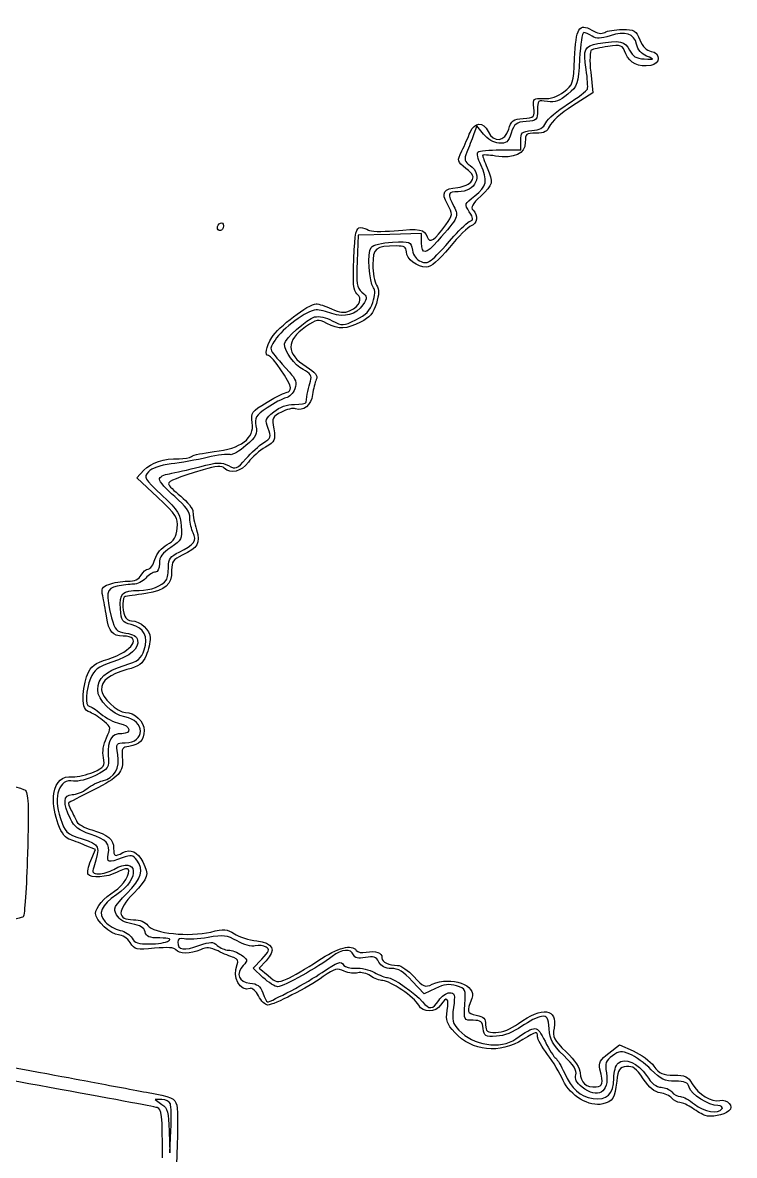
# Model space of a CAD drawing. Extents: x 10 to 184, y 190 to 292.
# Drawn here: x 170.92 to 183.66, y 202.69 to 222.97 of the extents above; entities that cross this region are included whole.
import ezdxf

# ---------------------------------------------------------------- set-up
doc = ezdxf.new("R2010")
doc.units = 0
doc.layers.add('Layer_1', color=7, linetype='CONTINUOUS')

msp = doc.modelspace()

# ---------------------------------------------------------------- linework, layer by layer
at = {"layer": 'Layer_1', "color": 7}
for points in [[(181.08678, 222.081941), (181.12318, 221.712251), (180.75992, 221.477331)], [(179.16918, 220.974071), (179.04918, 221.123491), (178.99028, 220.962361)], [(179.47119, 220.691951), (179.83507, 220.691951), (179.83507, 220.855731)], [(178.06076, 219.028151), (178.06076, 219.193111), (177.49125, 219.178311), (176.92173, 219.163511), (176.90383, 218.699471)], [(173.33161, 214.472821), (172.96252, 214.820751), (173.08916, 214.955561)], [(172.1382, 207.964981), (172.2201, 208.160971), (172.03755, 208.237271)], [(173.52956, 206.525281), (173.52967, 206.525101)], [(175.21975, 205.872201), (175.04208, 206.038171), (175.19937, 206.202351)], [(175.27438, 206.168151), (175.15363, 206.039621), (175.31019, 205.904941)], [(178.30748, 205.675681), (178.10328, 205.578781), (177.89321, 205.806281)], [(181.41075, 204.517381), (181.60015, 204.666371), (181.85054, 204.555611)], [(173.41014, 203.685081), (173.28709, 203.685081), (173.40842, 203.600081)], [(173.5615, 203.611711), (173.56133, 203.611681)], [(183.43838, 203.522901), (183.43828, 203.522491)], [(183.13745, 203.399191), (183.13802, 203.399461)], [(173.5406, 203.122391), (173.5515, 202.729691), (173.5705, 203.134031)]]:
    msp.add_lwpolyline(points, dxfattribs=at)
msp.add_lwpolyline([(174.40316, 219.296611)], close=True, dxfattribs=at)
for points in [[(180.79845, 222.325131), (180.82125, 222.872001), (180.88045, 222.969761), (181.10738, 222.835691)], [(180.9619, 222.793871), (180.9352, 222.793871), (180.9022, 222.580721), (180.8885, 222.320201)], [(181.11422, 222.729071), (181.05712, 222.764771), (180.98856, 222.793871), (180.9619, 222.793871)], [(181.10738, 222.835691), (181.20859, 222.775891), (181.28601, 222.762691), (181.33887, 222.796091)], [(181.43322, 222.735071), (181.26574, 222.679771), (181.19506, 222.678471), (181.11422, 222.729071)], [(181.33887, 222.796091), (181.38257, 222.823691), (181.52395, 222.846691), (181.65309, 222.847191)], [(181.90808, 222.582691), (181.86568, 222.775531), (181.7086, 222.825961), (181.43322, 222.735071)], [(181.65309, 222.847191), (181.86921, 222.847961), (181.89412, 222.833091), (181.9661, 222.660861)], [(181.00541, 222.129691), (180.94701, 222.499201), (180.97231, 222.555071), (181.21688, 222.595491)], [(181.39675, 222.543021), (181.25827, 222.522921), (181.12369, 222.494221), (181.09768, 222.479121)], [(181.21688, 222.595491), (181.60817, 222.660191), (181.7079, 222.639891), (181.7842, 222.479871)], [(181.71757, 222.412801), (181.65097, 222.573541), (181.63957, 222.578191), (181.39675, 222.543021)], [(182.0893, 222.370251), (181.996, 222.408651), (181.92907, 222.487111), (181.90808, 222.582691)], [(181.9661, 222.660861), (182.0172, 222.538471), (182.08712, 222.467621), (182.16804, 222.456141)], [(180.60737, 221.731361), (180.77265, 221.857311), (180.77987, 221.879731), (180.79845, 222.325131)], [(180.8885, 222.320201), (180.8644, 221.860631), (180.8581, 221.841841), (180.67694, 221.688671)], [(181.09768, 222.479121), (181.07168, 222.464021), (181.06678, 222.285271), (181.08678, 222.081941)], [(182.16304, 222.202031), (181.93742, 222.170131), (181.78902, 222.240331), (181.71757, 222.412801)], [(181.7842, 222.479871), (181.8402, 222.362461), (181.89737, 222.327521), (182.0465, 222.319551)], [(182.0465, 222.319551), (182.23656, 222.309351), (182.2367, 222.309551), (182.0893, 222.370251)], [(182.16804, 222.456141), (182.34102, 222.431541), (182.33727, 222.226641), (182.16304, 222.202031)], [(181.02771, 221.781601), (181.04041, 221.814801), (181.03071, 221.971421), (181.00541, 222.129691)], [(180.24454, 221.610071), (180.37303, 221.604071), (180.49188, 221.643371), (180.60737, 221.731361)], [(180.67327, 221.510221), (180.85549, 221.626311), (181.01498, 221.748431), (181.02771, 221.781601)], [(180.07014, 221.445721), (180.05414, 221.612821), (180.06114, 221.619291), (180.24454, 221.610071)], [(180.3128, 221.558381), (180.14221, 221.584881), (180.13537, 221.578881), (180.13537, 221.401621)], [(180.28578, 221.175831), (180.31668, 221.243631), (180.49106, 221.394141), (180.67327, 221.510221)], [(180.67694, 221.688671), (180.52931, 221.563841), (180.45309, 221.536571), (180.3128, 221.558381)], [(179.87906, 221.254651), (180.07674, 221.270951), (180.08601, 221.280251), (180.07014, 221.445721)], [(180.13537, 221.401621), (180.13537, 221.228001), (180.12347, 221.216281), (179.93065, 221.200331)], [(180.75992, 221.477331), (180.56013, 221.348121), (180.37524, 221.186041), (180.34904, 221.117161)], [(178.92785, 221.005491), (179.00185, 221.194711), (179.16874, 221.201741), (179.25193, 221.019091)], [(179.61908, 221.060091), (179.66468, 221.215051), (179.69758, 221.239691), (179.87906, 221.254651)], [(179.93065, 221.200331), (179.75087, 221.185431), (179.71823, 221.160131), (179.66282, 220.992311)], [(180.03233, 221.036011), (180.17468, 221.047911), (180.24523, 221.086811), (180.28578, 221.175831)], [(180.34904, 221.117161), (180.31184, 221.019261), (180.25944, 220.991921), (180.10899, 220.991921)], [(178.78047, 220.671501), (178.82927, 220.772621), (178.89556, 220.922921), (178.92785, 221.005491)], [(178.99028, 220.962361), (178.95788, 220.873761), (178.90398, 220.732321), (178.8704, 220.648101)], [(179.44445, 220.812951), (179.35055, 220.819951), (179.24172, 220.883751), (179.16918, 220.974071)], [(179.25193, 221.019091), (179.34653, 220.811581), (179.55271, 220.834581), (179.61908, 221.060091)], [(179.66282, 220.992311), (179.60872, 220.828511), (179.57752, 220.802911), (179.44445, 220.812951)], [(179.83507, 220.855731), (179.83507, 221.004441), (179.85317, 221.021031), (180.03233, 221.036011)], [(180.10899, 220.991921), (179.93123, 220.991921), (179.91656, 220.979321), (179.91656, 220.826791)], [(179.06824, 220.652951), (179.08974, 220.674351), (179.27105, 220.691951), (179.47119, 220.691951)], [(179.91656, 220.826791), (179.91656, 220.620301), (179.72303, 220.531231), (179.38428, 220.581811)], [(178.85397, 220.358221), (178.69301, 220.486651), (178.69245, 220.489031), (178.78047, 220.671501)], [(178.8704, 220.648101), (178.8173, 220.514721), (178.8245, 220.484401), (178.9264, 220.412991)], [(179.11824, 220.426331), (179.06924, 220.529531), (179.04674, 220.631511), (179.06824, 220.652951)], [(179.38428, 220.581811), (179.25667, 220.600811), (179.15226, 220.605711), (179.15226, 220.592511)], [(179.15226, 220.592511), (179.15226, 220.579311), (179.18916, 220.480341), (179.23416, 220.372551)], [(178.9264, 220.412991), (179.16662, 220.244731), (179.0263, 219.934261), (178.71401, 219.943141)], [(178.95607, 220.132641), (179.00557, 220.211841), (178.98747, 220.251691), (178.85397, 220.358221)], [(179.01485, 219.868321), (179.22954, 220.032071), (179.25082, 220.146931), (179.11824, 220.426331)], [(179.23416, 220.372551), (179.34788, 220.100381), (179.34179, 220.073741), (179.11747, 219.862181)], [(178.71041, 220.018931), (178.81328, 220.028931), (178.92276, 220.079331), (178.95607, 220.132641)], [(178.52329, 219.718861), (178.40798, 219.932991), (178.44599, 219.993941), (178.71041, 220.018931)], [(178.71401, 219.943141), (178.52978, 219.948141), (178.51769, 219.907041), (178.63641, 219.677401)], [(178.91403, 219.581721), (178.82393, 219.719291), (178.82553, 219.723901), (179.01485, 219.868321)], [(178.63641, 219.677401), (178.72961, 219.497141), (178.72931, 219.496441), (178.34235, 219.055751)], [(178.49179, 219.349471), (178.62113, 219.532771), (178.62145, 219.536641), (178.52329, 219.718861)], [(179.11747, 219.862181), (178.96908, 219.722231), (178.93458, 219.659201), (178.98099, 219.612791)], [(178.93213, 219.417391), (178.99113, 219.437091), (178.98753, 219.469391), (178.91403, 219.581721)], [(178.98099, 219.612791), (179.07409, 219.519691), (179.05579, 219.365671), (178.94759, 219.330301)], [(174.40316, 219.296611), (174.40316, 219.324811), (174.42776, 219.363111), (174.45776, 219.381711)], [(174.45776, 219.245211), (174.42776, 219.245211), (174.40316, 219.268311), (174.40316, 219.296611)], [(174.45776, 219.381711), (174.48776, 219.400311), (174.51236, 219.376711), (174.51236, 219.330311)], [(174.51236, 219.330311), (174.51236, 219.283511), (174.48776, 219.245211), (174.45776, 219.245211)], [(176.84685, 218.740161), (176.86875, 219.218161), (176.88585, 219.299741), (176.9644, 219.299741)], [(176.9644, 219.299741), (177.0149, 219.299741), (177.07965, 219.279241), (177.10818, 219.254141)], [(177.56949, 219.244141), (178.0322, 219.284741), (178.10943, 219.270141), (178.16093, 219.132321)], [(178.16093, 219.132321), (178.20543, 219.013081), (178.29666, 219.072921), (178.49179, 219.349471)], [(178.94759, 219.330301), (178.89509, 219.313101), (178.71985, 219.139511), (178.55828, 218.944471)], [(178.63715, 219.144081), (178.75897, 219.280931), (178.89171, 219.403921), (178.93213, 219.417391)], [(177.10818, 219.254141), (177.13668, 219.229041), (177.34429, 219.224641), (177.56949, 219.244141)], [(178.05024, 218.692421), (178.18602, 218.642321), (178.2001, 218.653121), (178.63715, 219.144081)], [(178.34235, 219.055751), (178.13524, 218.819851), (178.06076, 218.812561), (178.06076, 219.028151)], [(177.19913, 218.223701), (177.11823, 218.325351), (177.08537, 218.852681), (177.15433, 218.942461)], [(177.15433, 218.942461), (177.19173, 218.991161), (177.33823, 219.027261), (177.54052, 219.037561)], [(177.61006, 218.971261), (177.23664, 218.969261), (177.18697, 218.930461), (177.18697, 218.637341)], [(177.54052, 219.037561), (177.86165, 219.053961), (177.86687, 219.051861), (177.89538, 218.896531)], [(177.78749, 218.865921), (177.78749, 218.949321), (177.74959, 218.971851), (177.61006, 218.971261)], [(178.14733, 218.589861), (177.98287, 218.589861), (177.78749, 218.739741), (177.78749, 218.865921)], [(177.89538, 218.896531), (177.91358, 218.797631), (177.97128, 218.721581), (178.05024, 218.692421)], [(178.55828, 218.944471), (178.36357, 218.709441), (178.22499, 218.589861), (178.14733, 218.589861)], [(176.90195, 218.114971), (176.83695, 218.167771), (176.82625, 218.289801), (176.84685, 218.740161)], [(176.90383, 218.699471), (176.88823, 218.293931), (176.89883, 218.224121), (176.99213, 218.145701)], [(177.18697, 218.637341), (177.18697, 218.490311), (177.21607, 218.323391), (177.25167, 218.266421)], [(177.25167, 218.266421), (177.30167, 218.186321), (177.30117, 218.112151), (177.24967, 217.939591)], [(176.77798, 217.815841), (176.95234, 217.895241), (177.00774, 218.028961), (176.90195, 218.114971)], [(176.99213, 218.145701), (177.09315, 218.060301), (177.0938, 218.049101), (177.00563, 217.914551)], [(177.18693, 217.961091), (177.22903, 218.088701), (177.23333, 218.180751), (177.19913, 218.223701)], [(175.37707, 217.333231), (175.48901, 217.517301), (176.04029, 217.934941), (176.17132, 217.934941)], [(176.17132, 217.934941), (176.21762, 217.934941), (176.34172, 217.893841), (176.44704, 217.843641)], [(176.44704, 217.843641), (176.60195, 217.769741), (176.66515, 217.764441), (176.77798, 217.815841)], [(177.00563, 217.914551), (176.8907, 217.739151), (176.67883, 217.681331), (176.45183, 217.763411)], [(176.88396, 217.648921), (177.06576, 217.737221), (177.13742, 217.811091), (177.18693, 217.961091)], [(177.24967, 217.939591), (177.19737, 217.765061), (177.13609, 217.692531), (176.96878, 217.607181)], [(176.16942, 217.826011), (176.01684, 217.826011), (175.5599, 217.489821), (175.43636, 217.286661)], [(175.60412, 217.216371), (175.60412, 217.304371), (176.00723, 217.664621), (176.14463, 217.699421)], [(176.36059, 217.583881), (176.2015, 217.666181), (176.18567, 217.663581), (175.98284, 217.523081)], [(176.14463, 217.699421), (176.22433, 217.719621), (176.34819, 217.693421), (176.46077, 217.632921)], [(176.45183, 217.763411), (176.35663, 217.797811), (176.22957, 217.826011), (176.16942, 217.826011)], [(176.46077, 217.632921), (176.642, 217.535321), (176.65079, 217.535621), (176.88396, 217.648921)], [(175.98284, 217.523081), (175.6283, 217.277381), (175.63234, 217.038981), (175.99494, 216.810081)], [(176.96878, 217.607181), (176.71079, 217.475561), (176.57975, 217.470541), (176.36059, 217.583881)], [(175.32067, 217.006861), (175.24547, 217.006861), (175.27197, 217.160431), (175.37707, 217.333231)], [(175.43636, 217.286661), (175.32167, 217.098081), (175.29702, 217.153261), (175.69357, 216.710871)], [(175.93789, 216.758061), (175.78589, 216.836661), (175.60412, 217.086261), (175.60412, 217.216371)], [(175.71333, 216.432041), (175.71333, 216.526341), (175.38508, 217.006861), (175.32067, 217.006861)], [(175.69357, 216.710871), (175.81099, 216.579881), (175.82792, 216.525901), (175.78757, 216.411141)], [(176.06898, 216.552411), (176.09878, 216.647911), (176.07298, 216.688101), (175.93789, 216.758061)], [(175.99494, 216.810081), (176.15964, 216.706111), (176.2036, 216.649451), (176.17337, 216.580101)], [(175.65333, 216.351741), (175.68633, 216.351741), (175.71333, 216.387841), (175.71333, 216.432041)], [(175.99078, 216.174401), (176.00378, 216.291051), (176.03588, 216.446571), (176.06898, 216.552411)], [(176.17337, 216.580101), (176.15127, 216.529501), (176.12197, 216.407631), (176.10817, 216.309301)], [(175.63057, 216.250411), (175.57127, 216.239011), (175.419, 216.158211), (175.29215, 216.070981)], [(175.29632, 216.174311), (175.45966, 216.271911), (175.62032, 216.351741), (175.65333, 216.351741)], [(175.78757, 216.411141), (175.76047, 216.334141), (175.68987, 216.261831), (175.63057, 216.250411)], [(176.10817, 216.309301), (176.08177, 216.121161), (175.9403, 216.003161), (175.80394, 216.055491)], [(175.02744, 215.804731), (175.00054, 215.988981), (175.01154, 216.004191), (175.29632, 216.174311)], [(175.29215, 216.070981), (175.08619, 215.929271), (175.06502, 215.894751), (175.09431, 215.748321)], [(175.41301, 216.001771), (175.52022, 216.087571), (175.6475, 216.133021), (175.78151, 216.133201)], [(175.80394, 216.055491), (175.75944, 216.072591), (175.64522, 216.046491), (175.55012, 215.997091)], [(175.78151, 216.133201), (175.89411, 216.133361), (175.98828, 216.151901), (175.99078, 216.174401)], [(175.31177, 215.704321), (175.25397, 215.857951), (175.26167, 215.880591), (175.41301, 216.001771)], [(175.55012, 215.997091), (175.38845, 215.913491), (175.37957, 215.893791), (175.41336, 215.693781)], [(174.34617, 215.287771), (174.8261, 215.342271), (175.06819, 215.525991), (175.02744, 215.804731)], [(175.09431, 215.748321), (175.12251, 215.607111), (175.09731, 215.558361), (174.91522, 215.397061)], [(175.22987, 215.447191), (175.36243, 215.530591), (175.36916, 215.551691), (175.31177, 215.704321)], [(175.41336, 215.693781), (175.44726, 215.493071), (175.43816, 215.473161), (175.26491, 215.370971)], [(174.9144, 215.159041), (175.0085, 215.267561), (175.15043, 215.397231), (175.22987, 215.447191)], [(173.71912, 215.161571), (173.80832, 215.159571), (173.90658, 215.177571), (173.9375, 215.202471)], [(173.9375, 215.202471), (173.9684, 215.227371), (174.15231, 215.265671), (174.34617, 215.287771)], [(174.63038, 215.235051), (174.59028, 215.248951), (174.406, 215.226051), (174.22093, 215.183151)], [(174.91522, 215.397061), (174.79869, 215.294051), (174.67051, 215.221151), (174.63038, 215.235051)], [(175.26491, 215.370971), (175.1634, 215.311071), (175.02545, 215.187831), (174.95837, 215.097111)], [(173.08916, 214.955561), (173.22133, 215.096251), (173.44356, 215.168921), (173.71912, 215.161571)], [(173.57366, 215.067971), (173.37451, 215.043571), (173.22907, 214.992571), (173.16877, 214.925981)], [(173.54319, 214.893511), (173.64079, 214.908711), (173.8865, 214.964611), (174.08926, 215.017821)], [(174.22093, 215.183151), (174.03587, 215.140651), (173.74459, 215.088851), (173.57366, 215.067971)], [(174.08926, 215.017821), (174.41078, 215.102121), (174.47614, 215.104721), (174.60063, 215.038121)], [(174.52748, 214.993221), (174.48248, 215.038221), (174.38281, 215.029621), (174.14806, 214.960321)], [(174.95837, 215.097111), (174.83236, 214.926661), (174.64034, 214.880361), (174.52748, 214.993221)], [(174.60063, 215.038121), (174.73617, 214.965621), (174.75198, 214.971721), (174.9144, 215.159041)], [(173.16877, 214.925981), (173.07837, 214.826081), (173.08767, 214.809721), (173.40768, 214.508781)], [(173.36576, 214.793011), (173.36576, 214.833211), (173.44536, 214.878311), (173.54319, 214.893511)], [(174.14806, 214.960321), (173.68345, 214.823171), (173.52945, 214.760791), (173.52945, 214.709721)], [(173.6387, 214.485081), (173.48859, 214.614351), (173.36576, 214.752931), (173.36576, 214.793011)], [(173.52945, 214.709721), (173.52945, 214.684721), (173.62775, 214.585361), (173.74783, 214.488841)], [(173.68343, 213.918451), (173.69953, 214.110871), (173.67543, 214.148491), (173.33161, 214.472821)], [(173.40768, 214.508781), (173.70661, 214.227641), (173.74247, 214.170611), (173.75798, 213.951731)], [(173.91167, 214.096311), (173.91164, 214.213021), (173.84587, 214.306621), (173.6387, 214.485081)], [(173.74783, 214.488841), (173.86908, 214.391441), (173.9662, 214.265601), (173.9662, 214.205991)], [(173.9662, 214.205991), (173.9662, 214.146991), (173.9944, 214.004431), (174.0289, 213.889301)], [(173.97007, 213.833501), (173.93797, 213.893501), (173.91167, 214.011761), (173.91167, 214.096311)], [(173.50236, 213.622751), (173.63265, 213.693751), (173.66967, 213.754231), (173.68343, 213.918451)], [(173.75798, 213.951731), (173.77418, 213.722621), (173.76298, 213.699801), (173.57054, 213.574081)], [(173.7181, 213.488201), (173.97992, 213.612441), (174.04249, 213.698181), (173.97007, 213.833501)], [(174.0289, 213.889301), (174.1025, 213.643561), (174.0614, 213.570341), (173.7726, 213.433311)], [(173.28634, 213.359371), (173.31774, 213.464141), (173.4038, 213.569021), (173.50236, 213.622751)], [(173.57054, 213.574081), (173.41365, 213.471541), (173.36581, 213.404151), (173.36581, 213.285651)], [(173.5287, 213.223851), (173.52941, 213.369231), (173.5613, 213.413811), (173.7181, 213.488201)], [(173.7726, 213.433311), (173.6144, 213.358211), (173.58404, 213.315151), (173.58404, 213.165751)], [(173.03832, 213.076101), (173.07042, 213.136101), (173.12762, 213.185281), (173.16543, 213.185281)], [(173.16543, 213.185281), (173.20323, 213.185281), (173.25763, 213.263581), (173.28634, 213.359371)], [(173.36581, 213.285651), (173.36581, 213.192551), (173.33661, 213.131011), (173.29241, 213.131011)], [(173.4877, 212.988921), (173.5098, 213.021921), (173.5282, 213.127671), (173.5287, 213.223851)], [(172.79428, 212.966911), (172.92401, 212.966911), (172.99748, 212.999811), (173.03832, 213.076101)], [(173.12017, 213.021831), (173.06587, 212.961731), (172.96682, 212.912641), (172.90016, 212.912641)], [(173.00079, 212.802481), (173.21307, 212.803331), (173.41555, 212.880881), (173.4877, 212.988921)], [(173.58404, 213.165751), (173.58404, 212.895961), (173.48614, 212.807861), (173.12, 212.748011)], [(173.29241, 213.131011), (173.25201, 213.131011), (173.17451, 213.081911), (173.12017, 213.021831)], [(172.35082, 212.706591), (172.32152, 212.833051), (172.33852, 212.864171), (172.46247, 212.911311)], [(172.60836, 212.878541), (172.41468, 212.839841), (172.39813, 212.744091), (172.51036, 212.312141)], [(172.46247, 212.911311), (172.54287, 212.941911), (172.6922, 212.966911), (172.79428, 212.966911)], [(172.90016, 212.912641), (172.83346, 212.912641), (172.70219, 212.897341), (172.60836, 212.878541)], [(172.6661, 212.473531), (172.6462, 212.748711), (172.6996, 212.801271), (173.00079, 212.802481)], [(172.41892, 212.339081), (172.40042, 212.459181), (172.36982, 212.624561), (172.35082, 212.706591)], [(172.7515, 212.694111), (172.7023, 212.693731), (172.6972, 212.464461), (172.7435, 212.343411)], [(173.12, 212.748011), (172.93984, 212.718611), (172.77402, 212.694311), (172.7515, 212.694111)], [(172.85946, 212.191091), (172.699, 212.232391), (172.68176, 212.257591), (172.6661, 212.473531)], [(172.71418, 211.984231), (172.52413, 211.984231), (172.46201, 212.058831), (172.41892, 212.339081)], [(172.51036, 212.312141), (172.56826, 212.089241), (172.59186, 212.063941), (172.76466, 212.039181)], [(172.7435, 212.343411), (172.7617, 212.295911), (172.8177, 212.257011), (172.86783, 212.257011)], [(173.0924, 211.737711), (173.1724, 211.980001), (173.0954, 212.130431), (172.85946, 212.191091)], [(172.86783, 212.257011), (173.02431, 212.257011), (173.2017, 212.094891), (173.2017, 211.951901)], [(172.44604, 211.573971), (172.89264, 211.716851), (173.06739, 211.984231), (172.71418, 211.984231)], [(172.76466, 212.039181), (172.89221, 212.020881), (172.96141, 211.978981), (172.97417, 211.912281)], [(172.97417, 211.912281), (173.00307, 211.761441), (172.85143, 211.630891), (172.51433, 211.516311)], [(173.2017, 211.951901), (173.2017, 211.877601), (173.1678, 211.735571), (173.1263, 211.636351)], [(172.07754, 211.297401), (172.14084, 211.448791), (172.2047, 211.496751), (172.44604, 211.573971)], [(172.7334, 211.457201), (172.99079, 211.538301), (173.03904, 211.576031), (173.0924, 211.737711)], [(173.1263, 211.636351), (173.0641, 211.487401), (173.00458, 211.443431), (172.7851, 211.384141)], [(172.51433, 211.516311), (172.26233, 211.430611), (172.19678, 211.381121), (172.13281, 211.228031)], [(172.2602, 211.027321), (172.2602, 211.229531), (172.39254, 211.349751), (172.7334, 211.457201)], [(172.7851, 211.384141), (172.46497, 211.297641), (172.32819, 211.190161), (172.32819, 211.025061)], [(172.00104, 210.892771), (172.00104, 211.014581), (172.03544, 211.196671), (172.07754, 211.297401)], [(172.13281, 211.228031), (172.04551, 211.019091), (172.02992, 210.728951), (172.10601, 210.728951)], [(172.74575, 210.539841), (172.51247, 210.583641), (172.2602, 210.836881), (172.2602, 211.027321)], [(172.32819, 211.025061), (172.32819, 210.887231), (172.61135, 210.619221), (172.75697, 210.619221)], [(172.12388, 210.619951), (172.02508, 210.661251), (172.00104, 210.714751), (172.00104, 210.892771)], [(172.10601, 210.728951), (172.13371, 210.728951), (172.22955, 210.667451), (172.31895, 210.592191)], [(172.37572, 210.457421), (172.30472, 210.518521), (172.19144, 210.591711), (172.12388, 210.619951)], [(172.31895, 210.592191), (172.40835, 210.516991), (172.55762, 210.440201), (172.65069, 210.421581)], [(172.75175, 210.073671), (173.11871, 210.073671), (173.1138, 210.470841), (172.74575, 210.539841)], [(172.75697, 210.619221), (172.92551, 210.619221), (173.09249, 210.457981), (173.09249, 210.295251)], [(172.41682, 210.161081), (172.50192, 210.340381), (172.50062, 210.349751), (172.37572, 210.457421)], [(172.65069, 210.421581), (172.84965, 210.381781), (172.88054, 210.237611), (172.69009, 210.237611)], [(172.36222, 209.809641), (172.34152, 209.913031), (172.36219, 210.045961), (172.41682, 210.161081)], [(172.69009, 210.237611), (172.50466, 210.237611), (172.43213, 210.120701), (172.44971, 209.850111)], [(173.09249, 210.295251), (173.09249, 210.118771), (173.01439, 210.037241), (172.81953, 210.010281)], [(167.6329, 210.108671), (169.41945, 209.657651), (170.91542, 209.262521), (170.95728, 209.230601)], [(172.62089, 209.865941), (172.58859, 210.067811), (172.59229, 210.073671), (172.75175, 210.073671)], [(172.81953, 210.010281), (172.70191, 209.993981), (172.68545, 209.967381), (172.70045, 209.817401)], [(172.70045, 209.817401), (172.72705, 209.551501), (172.64535, 209.458251), (172.18197, 209.225391)], [(172.18459, 209.551111), (172.37799, 209.635711), (172.39272, 209.657131), (172.36222, 209.809641)], [(172.44971, 209.850111), (172.46461, 209.620361), (172.45871, 209.611121), (172.21936, 209.490291)], [(172.3479, 209.394111), (172.56287, 209.448111), (172.66068, 209.617121), (172.62089, 209.865941)], [(171.81716, 209.467311), (171.90326, 209.462311), (172.0686, 209.500411), (172.18459, 209.551111)], [(171.82833, 209.390181), (171.56746, 209.433081), (171.46015, 209.126571), (171.59339, 208.719211)], [(171.47722, 209.164461), (171.52062, 209.395951), (171.61303, 209.478261), (171.81716, 209.467311)], [(172.21936, 209.490291), (172.07556, 209.417691), (171.91343, 209.376191), (171.82833, 209.390181)], [(172.0663, 209.251391), (172.1403, 209.309591), (172.267, 209.373811), (172.3479, 209.394111)], [(170.95728, 209.230601), (171.01968, 209.183001), (171.02798, 208.977471), (171.00318, 208.087951)], [(171.74129, 208.349631), (171.59111, 208.397331), (171.42782, 208.901151), (171.47722, 209.164461)], [(171.77167, 208.712951), (171.63352, 208.990961), (171.64459, 209.145591), (171.80267, 209.145591)], [(172.18197, 209.225391), (171.94712, 209.107371), (171.74712, 209.006601), (171.73753, 209.001441)], [(171.80267, 209.145591), (171.87367, 209.145591), (171.99232, 209.193191), (172.0663, 209.251391)], [(171.73753, 209.001441), (171.72753, 208.996441), (171.75023, 208.934441), (171.78693, 208.863911)], [(171.59339, 208.719211), (171.67449, 208.471271), (171.69604, 208.450971), (171.98127, 208.354021)], [(172.12653, 208.438961), (171.92389, 208.506261), (171.84356, 208.568301), (171.77167, 208.712951)], [(171.78693, 208.863911), (171.82373, 208.793411), (171.86963, 208.701271), (171.8889, 208.659121)], [(171.8889, 208.659121), (171.9082, 208.616921), (172.02799, 208.551771), (172.15511, 208.514241)], [(172.15511, 208.514241), (172.4498, 208.427241), (172.54653, 208.345401), (172.54653, 208.183151)], [(172.03755, 208.237271), (171.93716, 208.279271), (171.80383, 208.329771), (171.74129, 208.349631)], [(171.98127, 208.354021), (172.30443, 208.244171), (172.3107, 208.229061), (172.19081, 207.849171)], [(172.4505, 208.077501), (172.487, 208.268581), (172.4224, 208.340671), (172.12653, 208.438961)], [(172.54653, 208.183151), (172.54653, 208.038011), (172.56433, 208.029811), (172.70995, 208.107751)], [(172.70995, 208.107751), (172.84885, 208.182051), (172.97199, 208.124351), (173.06718, 207.940261)], [(171.00318, 208.087951), (170.98658, 207.491421), (170.95238, 206.983141), (170.92708, 206.958441)], [(172.0865, 207.720191), (172.0699, 207.746991), (172.0935, 207.857181), (172.1382, 207.964981)], [(172.69829, 208.011901), (172.44273, 207.919501), (172.42138, 207.925101), (172.4505, 208.077501)], [(172.54689, 207.808171), (172.98125, 208.056481), (173.03018, 207.645041), (172.60069, 207.355701)], [(172.96148, 207.974201), (172.89298, 208.067901), (172.86428, 208.072001), (172.69829, 208.011901)], [(172.78479, 207.377811), (173.04906, 207.645861), (173.09303, 207.794291), (172.96148, 207.974201)], [(173.06718, 207.940261), (173.1856, 207.711281), (173.17043, 207.660541), (172.89885, 207.377111)], [(172.60933, 207.757291), (172.42791, 207.663491), (172.13441, 207.642641), (172.0865, 207.720191)], [(172.19081, 207.849171), (172.15801, 207.745211), (172.17191, 207.726631), (172.28121, 207.728271)], [(172.28121, 207.728271), (172.35231, 207.729271), (172.47183, 207.765271), (172.54689, 207.808171)], [(172.56308, 207.418441), (172.71619, 207.513641), (172.86477, 207.753881), (172.80656, 207.812091)], [(172.80656, 207.812091), (172.78946, 207.829191), (172.70071, 207.804091), (172.60933, 207.757291)], [(172.22061, 207.019231), (172.22261, 207.123791), (172.37426, 207.301021), (172.56308, 207.418441)], [(172.60069, 207.355701), (172.31656, 207.164291), (172.25459, 207.018491), (172.39394, 206.869281)], [(172.59972, 206.992681), (172.53682, 207.110231), (172.55182, 207.141531), (172.78479, 207.377811)], [(172.89885, 207.377111), (172.60179, 207.067081), (172.60286, 206.906901), (172.90185, 206.906901)], [(170.92708, 206.958441), (170.90188, 206.933741), (170.30385, 206.812221), (169.59824, 206.688421)], [(172.63278, 206.634091), (172.49933, 206.634091), (172.21872, 206.896301), (172.22061, 207.019231)], [(172.87409, 206.831811), (172.73496, 206.854011), (172.64599, 206.906211), (172.59972, 206.992681)], [(172.90185, 206.906901), (173.02165, 206.906901), (173.11183, 206.870301), (173.15951, 206.802171)], [(172.39394, 206.869281), (172.45554, 206.803281), (172.57683, 206.733721), (172.66339, 206.714711)], [(172.66339, 206.714711), (172.74989, 206.695711), (172.84599, 206.633011), (172.87682, 206.575391)], [(173.10865, 206.689311), (173.08865, 206.765811), (173.01795, 206.808811), (172.87409, 206.831811)], [(173.37443, 206.578901), (173.18333, 206.579571), (173.13174, 206.601001), (173.10865, 206.689311)], [(173.15951, 206.802171), (173.25861, 206.660691), (173.90122, 206.594451), (174.28396, 206.686271)], [(174.28396, 206.686271), (174.52449, 206.743971), (174.57487, 206.740071), (174.70709, 206.653471)], [(172.84305, 206.496311), (172.79185, 206.574411), (172.70083, 206.634091), (172.63278, 206.634091)], [(173.27865, 206.393901), (172.95139, 206.360401), (172.9286, 206.365701), (172.84305, 206.496311)], [(172.87682, 206.575391), (172.92002, 206.494691), (172.99185, 206.470841), (173.19028, 206.471481)], [(173.19028, 206.471481), (173.33184, 206.471921), (173.48452, 206.496181), (173.52956, 206.525281)], [(173.52967, 206.525101), (173.58947, 206.563801), (173.54767, 206.578201), (173.37443, 206.578901)], [(173.80811, 206.562561), (173.72591, 206.584061), (173.69348, 206.566561), (173.69348, 206.502561)], [(173.69348, 206.502561), (173.69348, 206.367311), (173.80854, 206.349071), (174.07307, 206.442361)], [(174.23569, 206.587661), (174.06357, 206.557361), (173.87116, 206.546061), (173.80811, 206.562561)], [(174.07307, 206.442361), (174.2857, 206.517361), (174.32111, 206.517561), (174.40249, 206.444361)], [(174.7573, 206.525561), (174.57108, 206.630151), (174.51496, 206.636831), (174.23569, 206.587661)], [(174.70709, 206.653471), (174.78959, 206.599371), (174.96957, 206.542161), (175.10694, 206.526311)], [(175.08084, 206.437161), (175.01614, 206.420961), (174.87492, 206.459461), (174.7573, 206.525561)], [(175.10694, 206.526311), (175.40306, 206.492111), (175.46144, 206.367271), (175.27438, 206.168151)], [(173.66191, 206.367901), (173.63641, 206.409201), (173.51085, 206.417701), (173.27865, 206.393901)], [(174.10011, 206.369901), (173.92364, 206.289501), (173.711, 206.288601), (173.66191, 206.367901)], [(174.41659, 206.346101), (174.27406, 206.416001), (174.21158, 206.420701), (174.10011, 206.369901)], [(174.40249, 206.444361), (174.45269, 206.398961), (174.54155, 206.361861), (174.60006, 206.361861)], [(174.69539, 206.227771), (174.63969, 206.244971), (174.51427, 206.298171), (174.41659, 206.346101)], [(174.60006, 206.361861), (174.65856, 206.361861), (174.76261, 206.322561), (174.83125, 206.274461)], [(175.27617, 206.416261), (175.23187, 206.443661), (175.14401, 206.453061), (175.08084, 206.437161)], [(175.19937, 206.202351), (175.32997, 206.338661), (175.34301, 206.374961), (175.27617, 206.416261)], [(176.20353, 206.169511), (176.56385, 206.409051), (176.81475, 206.477181), (176.88973, 206.355851)], [(176.84063, 206.278161), (176.79603, 206.394321), (176.62765, 206.381791), (176.45989, 206.249861)], [(177.05259, 206.228761), (176.91922, 206.203761), (176.86427, 206.216561), (176.84063, 206.278161)], [(176.88973, 206.355851), (176.91003, 206.323051), (176.98977, 206.308151), (177.06692, 206.322951)], [(177.06692, 206.322951), (177.23963, 206.355951), (177.35059, 206.317951), (177.35059, 206.224551)], [(174.98804, 205.675731), (174.8099, 205.607331), (174.66216, 205.878881), (174.75639, 206.101451)], [(174.75639, 206.101451), (174.78479, 206.168651), (174.76699, 206.205691), (174.69539, 206.227771)], [(174.86595, 206.087441), (174.72847, 205.935541), (174.78335, 205.791581), (174.9863, 205.771851)], [(174.83125, 206.274461), (174.94807, 206.192661), (174.95029, 206.180661), (174.86595, 206.087441)], [(176.45989, 206.249861), (176.22269, 206.063271), (175.58441, 205.706241), (175.48805, 205.706241)], [(175.65007, 205.846841), (175.75089, 205.888941), (175.99995, 206.034171), (176.20353, 206.169511)], [(176.27916, 205.961961), (176.56505, 206.157481), (176.61628, 206.173941), (176.66972, 206.087471)], [(176.66972, 206.087471), (176.68882, 206.056671), (176.78234, 206.035471), (176.87766, 206.040271)], [(177.29384, 206.148161), (177.24384, 206.241561), (177.19954, 206.256331), (177.05259, 206.228761)], [(177.51911, 206.033781), (177.40845, 206.033781), (177.33513, 206.070981), (177.29384, 206.148161)], [(177.35059, 206.224551), (177.35059, 206.145851), (177.46919, 206.088071), (177.63081, 206.088071)], [(177.63081, 206.088071), (177.68991, 206.088071), (177.82138, 205.997371), (177.92292, 205.886551)], [(175.48805, 205.706241), (175.43825, 205.706241), (175.31747, 205.780941), (175.21975, 205.872201)], [(175.29954, 205.433791), (175.36534, 205.433791), (176.03405, 205.794321), (176.27916, 205.961961)], [(176.29984, 205.887461), (176.01891, 205.688371), (175.41246, 205.378561), (175.30371, 205.378561)], [(175.31019, 205.904941), (175.45712, 205.778561), (175.47804, 205.774991), (175.65007, 205.846841)], [(176.67462, 205.986361), (176.54765, 206.044261), (176.50523, 206.033061), (176.29984, 205.887461)], [(176.92013, 205.953661), (176.86383, 205.935761), (176.75337, 205.950661), (176.67462, 205.986361)], [(176.87766, 206.040271), (176.97296, 206.045271), (177.12469, 206.009071), (177.21476, 205.960171)], [(177.14438, 205.900761), (177.07728, 205.947761), (176.97642, 205.971561), (176.92013, 205.953661)], [(177.36713, 205.815361), (177.31163, 205.815361), (177.21143, 205.853761), (177.14438, 205.900761)], [(177.21476, 205.960171), (177.30486, 205.911271), (177.41097, 205.871071), (177.45059, 205.870871)], [(177.89321, 205.806281), (177.73637, 205.976141), (177.64159, 206.033781), (177.51911, 206.033781)], [(177.92292, 205.886551), (178.09263, 205.701311), (178.11906, 205.690291), (178.25026, 205.750071)], [(178.25026, 205.750071), (178.58675, 205.903391), (179.05753, 205.735271), (178.95911, 205.496971)], [(174.9863, 205.771851), (175.12137, 205.758751), (175.17125, 205.720051), (175.21504, 205.594431)], [(175.14114, 205.540461), (175.09474, 205.630061), (175.02645, 205.690471), (174.98804, 205.675731)], [(178.00739, 205.376561), (177.93249, 205.516491), (177.49642, 205.815361), (177.36713, 205.815361)], [(177.45059, 205.870871), (177.54239, 205.870431), (177.94944, 205.588241), (178.07407, 205.438641)], [(178.6821, 205.722681), (178.55282, 205.760581), (178.4624, 205.749181), (178.30748, 205.675681)], [(178.83497, 205.389241), (178.85207, 205.665301), (178.84807, 205.674111), (178.6821, 205.722681)], [(175.30371, 205.378561), (175.26031, 205.378561), (175.18718, 205.451461), (175.14114, 205.540461)], [(175.21504, 205.594431), (175.24584, 205.506131), (175.28384, 205.433791), (175.29954, 205.433791)], [(178.36624, 205.461041), (178.41544, 205.536141), (178.50282, 205.597521), (178.56045, 205.597521)], [(178.52009, 205.278761), (178.55669, 205.507621), (178.50749, 205.548901), (178.40111, 205.378561)], [(178.56045, 205.597521), (178.65415, 205.597521), (178.66153, 205.569621), (178.63025, 205.333661)], [(178.95911, 205.496971), (178.86131, 205.260181), (178.86921, 205.230221), (179.03861, 205.196351)], [(178.40111, 205.378561), (178.31301, 205.237531), (178.08241, 205.236331), (178.00739, 205.376561)], [(178.07407, 205.438641), (178.1977, 205.290251), (178.2573, 205.294821), (178.36624, 205.461041)], [(178.65273, 204.887941), (178.50889, 205.045431), (178.49114, 205.097721), (178.52009, 205.278761)], [(178.63025, 205.333661), (178.59965, 205.102881), (178.61195, 205.051821), (178.72805, 204.926461)], [(178.98147, 205.105691), (178.81793, 205.105691), (178.81747, 205.106581), (178.83497, 205.389241)], [(179.79616, 205.049031), (180.21903, 205.355351), (180.49705, 205.318371), (180.43068, 204.964631)], [(179.1628, 204.955561), (179.1482, 205.082201), (179.1199, 205.105691), (178.98147, 205.105691)], [(179.03861, 205.196351), (179.17313, 205.169451), (179.20675, 205.135151), (179.20675, 205.024871)], [(180.20705, 205.175171), (180.14135, 205.168171), (179.98165, 205.088371), (179.85219, 204.997351)], [(180.34358, 204.950221), (180.32868, 205.157411), (180.31138, 205.186001), (180.20705, 205.175171)], [(179.87501, 204.759321), (179.45887, 204.497901), (178.96113, 204.550281), (178.65273, 204.887941)], [(178.72805, 204.926461), (178.97776, 204.657031), (179.47384, 204.581131), (179.74489, 204.770891)], [(179.39845, 204.818691), (179.19697, 204.806491), (179.17874, 204.816691), (179.1628, 204.955561)], [(179.20675, 205.024871), (179.20675, 204.904901), (179.23045, 204.887031), (179.38964, 204.887031)], [(179.38964, 204.887031), (179.50576, 204.887031), (179.65416, 204.946131), (179.79616, 205.049031)], [(179.85219, 204.997351), (179.70253, 204.892181), (179.5373, 204.827121), (179.39845, 204.818691)], [(179.74489, 204.770891), (180.10851, 205.025441), (180.11967, 205.024551), (180.26943, 204.728991)], [(180.13541, 204.809521), (180.13541, 204.913151), (180.11301, 204.908821), (179.87501, 204.759321)], [(180.60689, 204.473521), (180.40052, 204.674081), (180.35787, 204.751311), (180.34358, 204.950221)], [(180.43068, 204.964631), (180.40038, 204.802961), (180.42268, 204.759241), (180.648, 204.540321)], [(180.31363, 204.495611), (180.21563, 204.625521), (180.13541, 204.766781), (180.13541, 204.809521)], [(180.26943, 204.728991), (180.34473, 204.580371), (180.4307, 204.443721), (180.46044, 204.425341)], [(180.59439, 204.028481), (180.53799, 204.155491), (180.41164, 204.365701), (180.31363, 204.495611)], [(180.81992, 204.129491), (180.84422, 204.206191), (180.78722, 204.298251), (180.60689, 204.473521)], [(180.648, 204.540321), (180.81261, 204.380331), (180.89913, 204.249851), (180.89913, 204.161581)], [(181.25304, 204.231921), (181.22754, 204.341881), (181.25804, 204.397341), (181.41075, 204.517381)], [(181.4764, 204.469401), (181.35535, 204.382301), (181.34077, 204.340681), (181.36885, 204.162071)], [(181.79038, 204.499101), (181.63768, 204.561401), (181.59934, 204.557801), (181.4764, 204.469401)], [(182.17115, 204.220961), (182.05739, 204.334881), (181.88604, 204.460041), (181.79038, 204.499101)], [(181.85054, 204.555611), (181.98826, 204.494711), (182.15453, 204.372371), (182.22001, 204.283791)], [(171.40067, 203.901991), (170.3948, 204.084561), (169.46126, 204.257501), (169.32614, 204.286301)], [(169.84585, 204.424441), (170.77556, 204.256221), (171.7819, 204.071761), (172.08216, 204.014541)], [(180.46044, 204.425341), (180.49014, 204.406941), (180.56078, 204.288531), (180.61733, 204.162161)], [(181.5003, 204.066101), (181.5003, 204.180381), (181.5348, 204.302521), (181.577, 204.337521)], [(181.72658, 204.276131), (181.59939, 204.261431), (181.5787, 204.230031), (181.55342, 204.013741)], [(181.577, 204.337521), (181.7052, 204.443911), (181.93384, 204.344521), (182.08458, 204.116621)], [(182.02852, 204.057761), (181.90003, 204.249571), (181.84443, 204.289781), (181.72658, 204.276131)], [(182.22001, 204.283791), (182.32019, 204.148291), (182.37685, 204.122731), (182.57703, 204.122731)], [(180.61733, 204.162161), (180.74703, 203.872311), (180.89002, 203.744911), (181.12917, 203.706101)], [(180.93248, 203.910131), (180.83044, 203.990431), (180.79666, 204.056221), (180.81992, 204.129491)], [(180.89913, 204.161581), (180.89913, 203.993921), (181.01763, 203.890401), (181.18274, 203.913841)], [(181.36885, 204.162071), (181.42425, 203.809841), (181.21415, 203.688561), (180.93248, 203.910131)], [(181.12917, 203.706101), (181.37545, 203.666101), (181.5003, 203.787201), (181.5003, 204.066101)], [(181.18274, 203.913841), (181.30915, 203.931741), (181.31577, 203.961741), (181.25304, 204.231921)], [(182.33046, 203.805771), (182.23086, 203.817371), (182.13707, 203.895671), (182.02852, 204.057761)], [(182.08458, 204.116621), (182.17808, 203.975391), (182.26527, 203.905111), (182.34709, 203.905111)], [(182.59936, 204.013831), (182.41583, 204.013831), (182.34262, 204.049231), (182.17115, 204.220961)], [(182.57703, 204.122731), (182.78094, 204.122731), (182.82765, 204.100631), (182.90363, 203.968261)], [(173.32507, 203.541981), (173.27257, 203.557381), (172.40654, 203.719421), (171.40067, 203.901991)], [(172.08216, 204.014541), (172.38242, 203.957341), (172.85579, 203.868371), (173.1341, 203.816881)], [(181.30447, 203.607991), (181.0657, 203.548091), (180.71569, 203.755341), (180.59439, 204.028481)], [(181.55342, 204.013741), (181.51782, 203.708821), (181.48352, 203.652921), (181.30447, 203.607991)], [(182.34709, 203.905111), (182.41449, 203.905111), (182.50022, 203.868311), (182.5376, 203.823211)], [(182.84878, 203.906581), (182.82668, 203.990981), (182.77348, 204.013831), (182.59936, 204.013831)], [(183.36278, 203.577091), (183.20204, 203.577091), (182.88115, 203.782791), (182.84878, 203.906581)], [(182.90363, 203.968261), (183.0112, 203.780811), (183.25783, 203.630271), (183.3975, 203.666791)], [(173.1341, 203.816881), (173.59462, 203.731681), (173.6432, 203.710901), (173.67462, 203.585731)], [(173.56133, 203.611681), (173.54583, 203.651981), (173.47783, 203.685081), (173.41014, 203.685081)], [(182.54019, 203.710271), (182.50429, 203.753571), (182.40991, 203.796571), (182.33046, 203.805771)], [(182.5376, 203.823211), (182.575, 203.778211), (182.64555, 203.740411), (182.69441, 203.739311)], [(182.68589, 203.631671), (182.64169, 203.631671), (182.57609, 203.667071), (182.54019, 203.710271)], [(182.69441, 203.739311), (182.74331, 203.738311), (182.85697, 203.676911), (182.94705, 203.603101)], [(183.3975, 203.666791), (183.5325, 203.702091), (183.65909, 203.559521), (183.56121, 203.482391)], [(173.42057, 202.644111), (173.42057, 203.425421), (173.41057, 203.516781), (173.32507, 203.541981)], [(173.40842, 203.600081), (173.51256, 203.527181), (173.53129, 203.459451), (173.5406, 203.122391)], [(173.5705, 203.134031), (173.581, 203.356411), (173.5765, 203.571371), (173.5615, 203.611711)], [(173.67462, 203.585731), (173.71972, 203.406041), (173.65142, 201.601421), (173.59752, 201.550381)], [(182.91122, 203.530271), (182.83152, 203.586071), (182.73012, 203.631671), (182.68589, 203.631671)], [(183.13802, 203.399461), (183.09302, 203.415661), (182.99092, 203.474461), (182.91122, 203.530271)], [(182.94705, 203.603101), (183.11347, 203.466681), (183.37705, 203.423661), (183.43838, 203.522901)], [(183.56121, 203.482391), (183.46741, 203.408491), (183.23736, 203.363291), (183.13745, 203.399191)], [(183.43828, 203.522491), (183.45688, 203.552491), (183.42288, 203.577091), (183.36278, 203.577091)], [(171.80961, 201.725801), (171.66832, 201.782901), (166.97845, 202.436011), (160.64583, 203.280491)]]:
    msp.add_open_spline(points, degree=3, dxfattribs=at)

doc.saveas('drawing.dxf')
